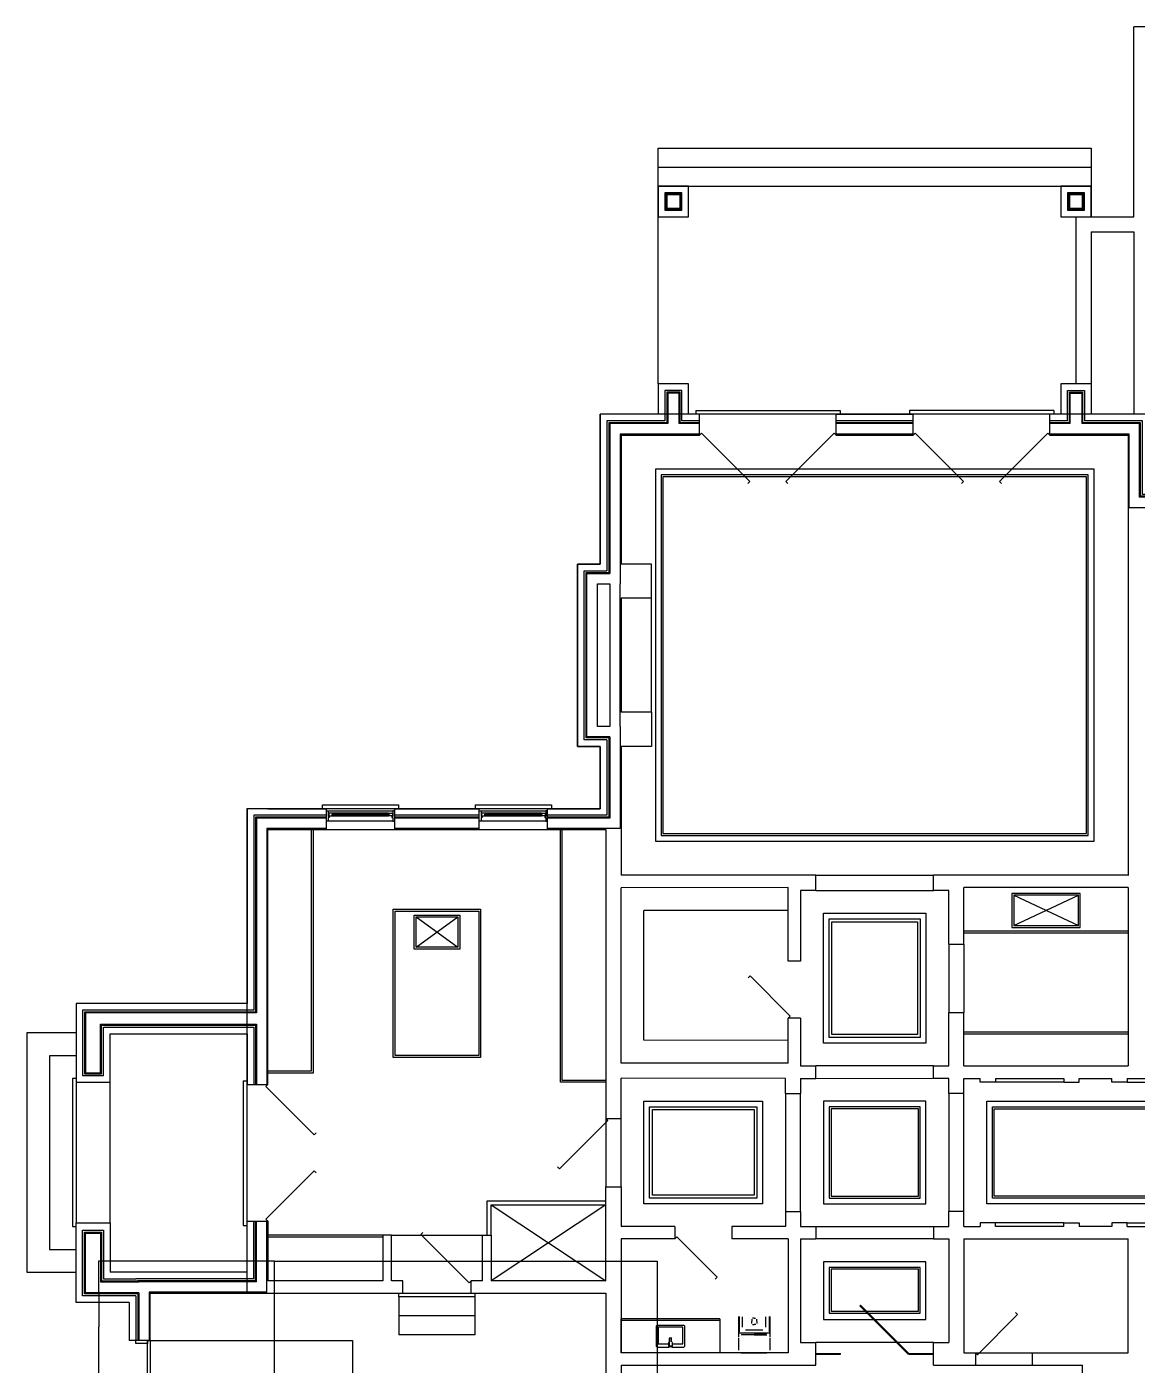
# Model space of a CAD drawing. Header units: metres. Extents: x -754 to 754, y 1 to 1180.
# Drawn here: x -754 to -169, y 475 to 1180 of the extents above; entities that cross this region are included whole.
import ezdxf

# ---------------------------------------------------------------- set-up
doc = ezdxf.new("R2010")
doc.units = ezdxf.units.M

msp = doc.modelspace()

# ---------------------------------------------------------------- linework, layer by layer
at = {"layer": 'Defpoints', "elevation": 0.34}
msp.add_lwpolyline([(-163, 975.83), (-452, 975.83), (-452, 896.91), (-464, 896.91), (-464, 800.91), (-452, 800.91), (-452, 768.08), (-638.1, 768.08), (-638.1, 524), (-638.1, 513), (-449, 513), (-449, 159.5), (-370, 159.5), (-370, 147.5), (-337.05, 114.55), (-277.94, 114.55), (-245, 147.5), (-245, 159.5), (-177, 159.5), (-177, 116.5), (-70, 116.5)], dxfattribs=at)
at = {"layer": 'FP-Above'}
for p, q in [((-338.5, 732.99, 0.34), (-276.5, 732.99, 0.34)), ((-338.5, 724.99, 0.34), (-276.5, 724.99, 0.34)), ((-353, 714.49, 0.34), (-429.01, 714.48, 0.34)), ((-429.01, 646.12, 0.34), (-429.01, 714.48, 0.34)), ((-268.5, 696.79, 0.34), (-268.5, 660.79, 0.34)), ((-260.5, 696.79, 0.34), (-260.5, 660.79, 0.34)), ((-353, 646.08, 0.34), (-429.01, 646.12, 0.34)), ((-276.5, 632.58, 0.34), (-338.5, 632.58, 0.34)), ((-728, 624, 0.34), (-728, 550, 0.34)), ((-338.5, 626.08, 0.34), (-276.5, 626.09, 0.34)), ((-207.88, 624.08, 0.34), (-243.88, 624.08, 0.34)), ((-174.63, 624.08, 0.34), (-138.63, 624.08, 0.34)), ((-354.5, 618.08, 0.34), (-354.5, 556, 0.34)), ((-346.5, 556, 0.34), (-346.5, 618.09, 0.34)), ((-268.5, 618.08, 0.34), (-268.5, 556, 0.34)), ((-260.5, 556, 0.34), (-260.5, 618.08, 0.34)), ((-449, 605, 0.34), (-449, 569, 0.34)), ((-441.01, 569, 0.34), (-441.01, 605, 0.34)), ((-441.01, 569, 0.34), (-441.01, 605, 0.34)), ((-207.88, 550, 0.34), (-243.88, 550, 0.34)), ((-174.63, 550, 0.34), (-138.63, 550, 0.34)), ((-174.63, 550, 0.34), (-138.63, 550, 0.34)), ((-338.5, 548, 0.34), (-276.5, 547.99, 0.34)), ((-276.5, 541.5, 0.34), (-338.5, 541.5, 0.34)), ((-276.5, 487, 0.34), (-338.5, 487, 0.34)), ((-254.5, 481.5, 0.34), (-254.5, 475, 0.34)), ((-224.5, 481.5, 0.34), (-224.5, 475, 0.34))]:
    msp.add_line(p, q, dxfattribs=at)
for points in [[(-423, 750.98), (-192, 750.98), (-192, 946.83), (-423, 946.83)], [(-420, 753.98), (-195, 753.98), (-195, 943.83), (-420, 943.83)], [(-419, 754.98), (-196, 754.98), (-196, 942.83), (-419, 942.83)], [(-334.5, 560), (-280.5, 560), (-280.5, 614.08), (-334.5, 614.08)], [(-134, 560), (-248.5, 560), (-248.5, 614.08), (-134, 614.08)], [(-331.5, 563), (-283.5, 563), (-283.5, 611.08), (-331.5, 611.08)], [(-330.5, 564), (-284.5, 564), (-284.5, 610.08), (-330.5, 610.08)], [(-137, 563), (-245.5, 563), (-245.5, 611.08), (-137, 611.08)], [(-138, 564), (-244.5, 564), (-244.5, 610.08), (-138, 610.08)]]:
    msp.add_lwpolyline(points, close=True, dxfattribs=at)
for points, elevation in [([(-334.5, 712.99), (-280.5, 712.99), (-280.5, 644.58), (-334.5, 644.58)], -0.04), ([(-331.5, 709.99), (-283.5, 709.99), (-283.5, 647.58), (-331.5, 647.58)], -0.04), ([(-330, 708.49), (-285, 708.49), (-285, 649.08), (-330, 649.08)], -0.04), ([(-429.01, 614.12), (-366.5, 614.12), (-366.5, 560), (-429.01, 560)], -0.02), ([(-426.01, 611.12), (-369.5, 611.12), (-369.5, 563), (-426.01, 563)], -0.02), ([(-424.51, 609.62), (-371, 609.62), (-371, 564.5), (-424.51, 564.5)], -0.02), ([(-334.5, 499), (-280.5, 499), (-280.5, 529.5), (-334.5, 529.5)], 0.34), ([(-331.5, 502.5), (-283.5, 502.5), (-283.5, 526.5), (-331.5, 526.5)], 0.34), ([(-330.5, 503.5), (-284.5, 503.5), (-284.5, 525.5), (-330.5, 525.5)], 0.34)]:
    msp.add_lwpolyline(points, close=True, dxfattribs=dict(at, elevation=elevation))
at = {"layer": 'FP-Above', "elevation": -0.31}
msp.add_lwpolyline([(-562, 543.5), (-514, 543.5)], dxfattribs=at)
at = {"layer": 'FP-Above'}
msp.add_lwpolyline([(-233.29, 502.71), (-232.23, 501.65), (-253.44, 480.44), (-254.5, 481.5)], dxfattribs=at)
at = {"layer": 'FP-Door'}
for p, q in [((-710, 550, 0.34), (-710, 624, 0.34)), ((-690.5, 488), (-582.5, 488)), ((-582.5, 488), (-582.5, 380))]:
    msp.add_line(p, q, dxfattribs=at)
for points in [[(-374.29, 939.38), (-373.23, 940.44), (-398.69, 965.89), (-399.75, 964.83)], [(-353.21, 939.38), (-354.27, 940.44), (-328.82, 965.89), (-327.76, 964.83)], [(-261.79, 939.38), (-260.73, 940.44), (-286.18, 965.89), (-287.24, 964.83)], [(-240.71, 939.38), (-241.77, 940.44), (-216.31, 965.89), (-215.25, 964.83)], [(-374.21, 679), (-373.15, 680.06), (-351.94, 658.84), (-353, 657.78)], [(-601.54, 597.34), (-602.6, 596.28), (-628.06, 621.73), (-627, 622.79)], [(-474.45, 579.53), (-473.39, 578.47), (-447.94, 603.93), (-449, 604.99)], [(-601.54, 576.25), (-602.6, 577.31), (-628.06, 551.85), (-627, 550.79)], [(-545.46, 544.96), (-546.52, 543.9), (-521.06, 518.44), (-520, 519.5)], [(-391.54, 520.31), (-390.48, 521.37), (-411.69, 542.58), (-412.75, 541.52)], [(-690.5, 488), (-690.5, 486.5), (-696.5, 486.5), (-696.5, 488)], [(-689, 488), (-689, 380), (-690.5, 380), (-690.5, 488)]]:
    msp.add_lwpolyline(points, dxfattribs=at)
at = {"layer": 'FP-Fixture'}
for p, q in [((-379.25, 500.66), (-379.25, 489.88)), ((-378.86, 500.64), (-378.86, 492.42)), ((-377.11, 494.98), (-377.11, 500.54)), ((-364.89, 494.98), (-364.89, 500.54)), ((-363.14, 500.64), (-363.14, 492.42)), ((-362.75, 500.66), (-362.75, 489.88)), ((-441.01, 481.5), (-441.01, 499.5)), ((-389.01, 499.5), (-441.01, 499.5)), ((-389.01, 498.5), (-441.01, 498.5)), ((-389.01, 499.5), (-389.01, 481.5)), ((-366.41, 493.47), (-375.6, 493.47)), ((-372.28, 499.27), (-372.37, 496.93)), ((-371.87, 496.42), (-371, 496.42)), ((-371, 499.76), (-371.79, 499.76)), ((-371, 499.76), (-370.22, 499.76)), ((-370.13, 496.42), (-371, 496.42)), ((-369.72, 499.27), (-369.63, 496.93)), ((-379.27, 489.48), (-379.26, 483.01)), ((-378.54, 492.05), (-378.54, 491.69)), ((-378.48, 492.04), (-363.52, 492.04)), ((-378.1, 491.69), (-378.1, 492.04)), ((-371, 490.99), (-377.75, 490.99)), ((-377.53, 491.13), (-371, 491.13)), ((-364.47, 491.13), (-371, 491.13)), ((-371, 490.99), (-364.25, 490.99)), ((-363.91, 491.69), (-363.91, 492.04)), ((-363.47, 492.05), (-363.47, 491.69)), ((-362.73, 489.48), (-362.74, 483.01)), ((-389.01, 481.5), (-441.01, 481.5)), ((-415.26, 484.75), (-415.26, 485)), ((-414.76, 484.75), (-414.76, 485)), ((-377.74, 481.5), (-364.26, 481.5))]:
    msp.add_line(p, q, dxfattribs=at)
for points in [[(-414.26, 484.5), (-408.01, 484.5), (-407.51, 485), (-407.51, 495.5), (-408.01, 496), (-422.01, 496), (-422.51, 495.5), (-422.51, 485), (-422.01, 484.5), (-415.76, 484.5)], [(-414.01, 486.25), (-408.51, 486.25), (-408.51, 495), (-421.51, 495), (-421.51, 486.25), (-416.01, 486.25)], [(-415.76, 487), (-416.01, 487), (-416.01, 485), (-414.01, 485), (-414.01, 487), (-414.26, 487)], [(-414.26, 489.25), (-415.76, 489.25), (-415.76, 485.25), (-414.26, 485.25)], [(-414.51, 487.25), (-414.51, 489.25), (-415.51, 489.25), (-415.51, 487.25)], [(-414.26, 484.5), (-414.26, 484.75), (-415.76, 484.75), (-415.76, 484.5)]]:
    msp.add_lwpolyline(points, dxfattribs=at)
at = {"layer": 'FP-Furniture'}
for p, q in [((-425, 818.91, 0.34), (-425, 878.91, 0.34)), ((-234.25, 706.5, 0.34), (-200.25, 722.5, 0.34)), ((-234.25, 722.5, 0.34), (-200.25, 706.5, 0.34)), ((-549, 711.08, 0.68), (-527, 695.08, 0.68)), ((-549, 695.08, 0.68), (-527, 711.08, 0.68))]:
    msp.add_line(p, q, dxfattribs=at)
for points, elevation in [([(-235.25, 705.5), (-199.25, 705.5), (-199.25, 723.5), (-235.25, 723.5)], -0.07), ([(-234.25, 706.5), (-200.25, 706.5), (-200.25, 722.5), (-234.25, 722.5)], -0.07), ([(-550, 712.08), (-526, 712.08), (-526, 694.08), (-550, 694.08)], 0.34), ([(-549, 711.08), (-527, 711.08), (-527, 695.08), (-549, 695.08)], 0.34)]:
    msp.add_lwpolyline(points, close=True, dxfattribs=dict(at, elevation=elevation))
at = {"layer": 'FP-Mill'}
msp.add_line((-260.5, 649.58, 0.34), (-174, 649.58, 0.34), dxfattribs=at)
for points, elevation in [([(-627, 630), (-604, 630), (-604, 757.08)], 0.34), ([(-556.25, 757.08), (-556.25, 757.08)], -0.31), ([(-449, 625), (-472, 625), (-472, 757.08)], 0.3), ([(-174, 703.5), (-260.5, 703.5)], -0.07)]:
    msp.add_lwpolyline(points, dxfattribs=dict(at, elevation=elevation))
at = {"layer": 'FP-Mill', "elevation": 0.34}
msp.add_lwpolyline([(-560, 714.08), (-516, 714.08), (-516, 638.08), (-560, 638.08)], close=True, dxfattribs=at)
at = {"layer": 'FP-Mill'}
msp.add_lwpolyline([(-566.5, 542.5), (-627, 542.5)], dxfattribs=at)
at = {"layer": 'FP-Proposed Wall'}
for p, q in [((-193.5, 991.83, 0.34), (-209.5, 991.83, 0.34)), ((-193.5, 991.83, 0.34), (-193.5, 975.83, 0.34)), ((-452, 896.91, 0.34), (-452, 975.83, 0.34)), ((-421.5, 975.83, 0.34), (-452, 975.83, 0.34)), ((-399.75, 975.83, 0.34), (-405.5, 975.83, 0.34)), ((-399.75, 964.83, 0.34), (-399.75, 975.83, 0.34)), ((-327.76, 964.83, 0.34), (-327.76, 975.83, 0.34)), ((-327.76, 975.83, 0.34), (-287.25, 975.83, 0.34)), ((-287.24, 964.83, 0.34), (-287.24, 975.83, 0.34)), ((-215.25, 964.83, 0.34), (-215.25, 975.83, 0.34)), ((-209.5, 975.83, 0.34), (-215.25, 975.83, 0.34)), ((-163, 975.83, 0.34), (-193.5, 975.83, 0.34)), ((-441, 964.83, 0.34), (-441, 896.91, 0.34)), ((-441, 964.83, 0.34), (-399.75, 964.83, 0.34)), ((-327.76, 964.83, 0.34), (-287.25, 964.83, 0.34)), ((-215.25, 964.83, 0.34), (-174, 964.83, 0.34)), ((-174, 964.83, 0.34), (-174, 732.9, 0.34)), ((-425, 896.91, 0.34), (-441, 896.91, 0.34)), ((-425, 878.91, 0.34), (-425, 896.91, 0.34)), ((-441, 878.91, 0.34), (-441, 818.91, 0.34)), ((-425, 878.91, 0.34), (-441, 878.91, 0.34)), ((-425, 818.91, 0.34), (-441, 818.91, 0.34)), ((-425, 818.91, 0.34), (-425, 800.91, 0.34)), ((-452, 768.08, 0.34), (-452, 800.91, 0.34)), ((-441, 800.91, 0.34), (-441, 732.98, 0.34)), ((-425, 800.91, 0.34), (-441, 800.91, 0.34)), ((-638, 768.08, 0.34), (-638, 665.5, 0.34)), ((-627, 768.08, 0.34), (-638, 768.08, 0.34)), ((-627, 768.08, 0.34), (-596.25, 768.08, 0.34)), ((-596.25, 757.08, 0.34), (-596.25, 768.08, 0.34)), ((-560.25, 757.08, 0.34), (-560.25, 768.08, 0.34)), ((-560.25, 768.08, 0.34), (-515.75, 768.08, 0.34)), ((-515.75, 757.08, 0.34), (-515.75, 768.08, 0.34)), ((-479.75, 757.08, 0.34), (-479.75, 768.08, 0.34)), ((-479.75, 768.08, 0.34), (-452, 768.08, 0.34)), ((-627, 757.08, 0.34), (-596.25, 757.08, 0.34)), ((-627, 622.79, 0.34), (-627, 757.08, 0.34)), ((-560.25, 757.08, 0.34), (-515.75, 757.08, 0.34)), ((-479.75, 757.08, 0.34), (-449, 757.08, 0.34)), ((-449, 757.08, 0.34), (-449, 605, 0.34)), ((-353, 726.49, 0.34), (-441.01, 726.48, 0.34)), ((-441.01, 634.12, 0.34), (-441.01, 726.48, 0.34)), ((-338.5, 732.99, 0.34), (-441, 732.98, 0.34)), ((-353, 687.79, 0.34), (-353, 726.49, 0.34)), ((-338.5, 724.99, 0.34), (-338.5, 732.99, 0.34)), ((-276.5, 724.99, 0.34), (-276.5, 733, 0.34)), ((-174, 733, 0.34), (-276.5, 733, 0.34)), ((-260.5, 696.79, 0.34), (-260.5, 726.5, 0.34)), ((-174, 726.5, 0.34), (-260.5, 726.5, 0.34)), ((-174, 733, 0.34), (-174, 732.97, 0.34)), ((-174, 726.5, 0.34), (-174, 632.58, 0.34)), ((-346.5, 724.99, 0.34), (-346.5, 687.79, 0.34)), ((-338.5, 724.99, 0.34), (-346.5, 724.99, 0.34)), ((-268.5, 725, 0.34), (-276.5, 725, 0.34)), ((-268.5, 696.79, 0.34), (-268.5, 725, 0.34)), ((-441.01, 714.48, 0.34), (-441.01, 714.48, 0.34)), ((-268.5, 696.79, 0.34), (-260.5, 696.79, 0.34)), ((-346.5, 687.79, 0.34), (-353, 687.79, 0.34)), ((-728, 665.5, 0.34), (-728, 624, 0.34)), ((-638, 665.5, 0.34), (-728, 665.5, 0.34)), ((-353, 634.08, 0.34), (-353, 657.79, 0.34)), ((-346.5, 657.79, 0.34), (-353, 657.78, 0.34)), ((-346.5, 657.79, 0.34), (-346.5, 632.58, 0.34)), ((-268.5, 660.79, 0.34), (-260.5, 660.79, 0.34)), ((-268.5, 632.58, 0.34), (-268.5, 660.79, 0.34)), ((-260.5, 632.58, 0.34), (-260.5, 660.79, 0.34)), ((-710, 649.58, 0.34), (-638, 649.58, 0.34)), ((-710, 624, 0.34), (-710, 649.5, 0.34)), ((-638, 649.58, 0.34), (-638, 622.79, 0.34)), ((-353, 634.08, 0.34), (-441.01, 634.12, 0.34)), ((-346.5, 632.58, 0.34), (-338.5, 632.58, 0.34)), ((-338.5, 626.08, 0.34), (-338.5, 632.58, 0.34)), ((-276.5, 626.08, 0.34), (-276.5, 632.58, 0.34)), ((-276.5, 632.58, 0.34), (-268.5, 632.58, 0.34)), ((-260.5, 632.58, 0.34), (-174, 632.58, 0.34)), ((-728, 624, 0.34), (-710, 624, 0.34)), ((-638, 622.79, 0.34), (-627, 622.79, 0.34)), ((-441.01, 605, 0.34), (-441.01, 626.12, 0.34)), ((-354.5, 626.08, 0.34), (-441.01, 626.12, 0.34)), ((-354.5, 618.09, 0.34), (-354.5, 626.08, 0.34)), ((-346.5, 626.08, 0.34), (-346.5, 618.09, 0.34)), ((-346.5, 626.08, 0.34), (-338.5, 626.08, 0.34)), ((-268.5, 626.08, 0.34), (-276.5, 626.08, 0.34)), ((-268.5, 618.08, 0.34), (-268.5, 626.08, 0.34)), ((-260.5, 618.08, 0.34), (-260.5, 626.08, 0.34)), ((-260.5, 626.08, 0.34), (-251.88, 626.08, 0.34)), ((-251.88, 624.08, 0.34), (-251.88, 626.08, 0.34)), ((-243.88, 624.08, 0.34), (-251.88, 624.08, 0.34)), ((-243.88, 626.08, 0.34), (-243.88, 624.08, 0.34)), ((-243.88, 626.08, 0.34), (-207.88, 626.08, 0.34)), ((-207.88, 626.08, 0.34), (-207.88, 624.08, 0.34)), ((-207.88, 624.08, 0.34), (-199.88, 624.08, 0.34)), ((-199.88, 624.08, 0.34), (-199.88, 626.08, 0.34)), ((-199.88, 626.08, 0.34), (-182.63, 626.08, 0.34)), ((-182.63, 624.08, 0.34), (-182.63, 626.08, 0.34)), ((-174.63, 624.08, 0.34), (-182.63, 624.08, 0.34)), ((-174.63, 626.08, 0.34), (-174.63, 624.08, 0.34)), ((-174.63, 626.08, 0.34), (-138.63, 626.08, 0.34)), ((-354.5, 618.09, 0.34), (-346.5, 618.09, 0.34)), ((-260.5, 618.08, 0.34), (-268.5, 618.08, 0.34)), ((-449, 605, 0.34), (-441.01, 605, 0.34)), ((-449, 519.5, 0.34), (-449, 569, 0.34)), ((-449, 569, 0.34), (-441.01, 569, 0.34)), ((-441.01, 569, 0.34), (-441.01, 548.02, 0.34)), ((-728, 508.08, 0.34), (-728, 550, 0.34)), ((-728, 550, 0.34), (-710, 550, 0.34)), ((-710, 550, 0.34), (-710, 524, 0.34)), ((-638, 524, 0.34), (-638, 550.79, 0.34)), ((-638, 550.79, 0.34), (-627, 550.79, 0.34)), ((-627, 550.79, 0.34), (-627, 519.5, 0.34)), ((-354.5, 556, 0.34), (-346.5, 556, 0.34)), ((-354.5, 556, 0.34), (-354.5, 548, 0.34)), ((-346.5, 556, 0.34), (-346.5, 548, 0.34)), ((-268.5, 548, 0.34), (-268.5, 556, 0.34)), ((-260.5, 556, 0.34), (-268.5, 556, 0.34)), ((-260.5, 548, 0.34), (-260.5, 556, 0.34)), ((-251.88, 550, 0.34), (-251.88, 548, 0.34)), ((-243.88, 550, 0.34), (-251.88, 550, 0.34)), ((-243.88, 548, 0.34), (-243.88, 550, 0.34)), ((-207.88, 548, 0.34), (-207.88, 550, 0.34)), ((-207.88, 550, 0.34), (-199.88, 550, 0.34)), ((-199.88, 550, 0.34), (-199.88, 548, 0.34)), ((-182.63, 550, 0.34), (-182.63, 548, 0.34)), ((-174.63, 550, 0.34), (-182.63, 550, 0.34)), ((-174.63, 548, 0.34), (-174.63, 550, 0.34)), ((-566.5, 543.5, 0.34), (-566.5, 519.5, 0.34)), ((-562, 543.5, 0.34), (-566.5, 543.5, 0.34)), ((-562, 519.5, 0.34), (-562, 543.5, 0.34)), ((-514, 519.5, 0.34), (-514, 543.5, 0.34)), ((-514, 543.5, 0.34), (-509.5, 543.5, 0.34)), ((-509.5, 543.5, 0.34), (-509.5, 519.5, 0.34)), ((-412.75, 548.02, 0.34), (-441.01, 548.02, 0.34)), ((-412.75, 548.02, 0.34), (-412.75, 541.52, 0.34)), ((-382.75, 548.01, 0.34), (-382.75, 541.52, 0.34)), ((-354.5, 548, 0.34), (-382.75, 548.01, 0.34)), ((-346.5, 548, 0.34), (-338.5, 548, 0.34)), ((-338.5, 548, 0.34), (-338.5, 541.5, 0.34)), ((-276.5, 548, 0.34), (-276.5, 541.5, 0.34)), ((-276.5, 548, 0.34), (-268.5, 548, 0.34)), ((-260.5, 548, 0.34), (-251.88, 548, 0.34)), ((-207.88, 548, 0.34), (-243.88, 548, 0.34)), ((-182.63, 548, 0.34), (-199.88, 548, 0.34)), ((-174.63, 548, 0.34), (-138.63, 548, 0.34)), ((-441.01, 541.52, 0.34), (-441.01, 481.5, 0.34)), ((-412.75, 541.52, 0.34), (-441.01, 541.52, 0.34)), ((-353, 541.5, 0.34), (-382.75, 541.51, 0.34)), ((-353, 541.5, 0.34), (-353, 481.5, 0.34)), ((-346.5, 541.5, 0.34), (-346.5, 487, 0.34)), ((-346.5, 541.5, 0.34), (-338.5, 541.5, 0.34)), ((-276.5, 541.5, 0.34), (-268.5, 541.5, 0.34)), ((-268.5, 541.5, 0.34), (-268.5, 487, 0.34)), ((-260.5, 541.5, 0.34), (-260.5, 481.5, 0.34)), ((-260.5, 541.5, 0.34), (-174, 541.5, 0.34)), ((-174, 481.5, 0.34), (-174, 541.5, 0.34)), ((-638, 524, 0.34), (-710, 524, 0.34)), ((-566.5, 519.5, 0.34), (-627, 519.5, 0.34)), ((-556, 519.5, 0.34), (-562, 519.5, 0.34)), ((-556, 513, 0.34), (-556, 519.5, 0.34)), ((-514, 519.5, 0.34), (-520, 519.5, 0.34)), ((-520, 513, 0.34), (-520, 519.5, 0.34)), ((-449, 519.5, 0.34), (-509.5, 519.5, 0.34)), ((-700, 508.08, 0.34), (-728, 508.08, 0.34)), ((-700, 508.08, 0.34), (-700, 488, 0.34)), ((-689, 488, 0.34), (-689, 513, 0.34)), ((-689, 513, 0.34), (-556, 513, 0.34)), ((-520, 513, 0.34), (-449, 513, 0.34)), ((-449, 513, 0.34), (-449, 103, 0.34)), ((-689, 488, 0.34), (-700, 488, 0.34)), ((-346.5, 487, 0.34), (-338.5, 487, 0.34)), ((-338.5, 475, 0.34), (-338.5, 487, 0.34)), ((-276.5, 475, 0.34), (-276.5, 487, 0.34)), ((-276.5, 487, 0.34), (-268.5, 487, 0.34)), ((-353, 481.5, 0.34), (-441.01, 481.5, 0.34)), ((-260.5, 481.5, 0.34), (-174, 481.5, 0.34)), ((-441.01, 475, 0.34), (-441.01, 331, 0.34)), ((-441.01, 475, 0.34), (-338.5, 475, 0.34)), ((-276.5, 475, 0.34), (-198, 475, 0.34)), ((-198, 463, 0.34), (-198, 475, 0.34))]:
    msp.add_line(p, q, dxfattribs=at)
at = {"layer": 'FP-Proposed Wall', "elevation": 0.34}
for points in [[(-421.5, 1079.83), (-405.5, 1079.83), (-405.5, 1095.83), (-421.5, 1095.83)], [(-209.5, 1079.83), (-193.5, 1079.83), (-193.5, 1095.83), (-209.5, 1095.83)]]:
    msp.add_lwpolyline(points, close=True, dxfattribs=at)
for points in [[(-405.5, 975.83), (-405.5, 991.83), (-421.5, 991.83), (-421.5, 975.83)], [(-209.5, 991.83), (-209.5, 975.83)], [(-452, 800.91), (-464, 800.91), (-464, 896.91), (-452, 896.91)]]:
    msp.add_lwpolyline(points, dxfattribs=at)
at = {"layer": 'FP-Roof', "color": 1}
for p, q in [((-716.23, 529.84), (-716, 495.17)), ((-623.51, 529.84), (-716.23, 529.84)), ((-623.51, 171.16), (-623.51, 529.84)), ((-623.51, 529.84), (-422, 529.84)), ((-422, 529.84), (-422, 201.06)), ((-716, 78.67), (-716, 495.17))]:
    msp.add_line(p, q, dxfattribs=at)
at = {"layer": 'FP-Stair'}
for p, q in [((-171, 1079.83, 0.34), (-171, 1179.83, 0.34)), ((-163, 1179.83, 0.34), (-171, 1179.83, 0.34)), ((-201.5, 1079.83, 0.34), (-201.5, 991.83, 0.34)), ((-193.5, 1079.83, 0.34), (-171, 1079.83, 0.34)), ((-193.5, 1071.83, 0.34), (-193.5, 991.83, 0.34)), ((-193.5, 1071.83, 0.34), (-171, 1071.83, 0.34)), ((-171, 1071.83, 0.34), (-171, 975.83, 0.34)), ((-558, 511.01, 0.34), (-558, 491.01, 0.34)), ((-518, 511.01, 0.34), (-518, 491.01, 0.34))]:
    msp.add_line(p, q, dxfattribs=at)
for points, elevation in [([(-421.5, 1105.83), (-421.5, 1115.83), (-193.58, 1115.83), (-193.58, 1095.83)], -0.34), ([(-640, 624.79), (-640, 548.66), (-638, 548.66)], 1.51), ([(-640, 624.79), (-638, 624.79)], -0.49), ([(-518, 513.01), (-518, 511.01), (-558, 511.01), (-558, 513.01)], 0.03), ([(-518, 501.01), (-558, 501.01)], 0.03), ([(-518, 491.01), (-558, 491.01)], 0.03)]:
    msp.add_lwpolyline(points, dxfattribs=dict(at, elevation=elevation))
for points in [[(-421.5, 1095.83), (-421.5, 1105.83), (-193.5, 1105.83), (-193.5, 1095.83)], [(-421.5, 991.83), (-421.5, 1095.83), (-193.5, 1095.83), (-193.5, 1079.83)], [(-401.75, 977.83), (-401.75, 975.83)], [(-401.75, 977.83), (-325.76, 977.83), (-325.76, 975.83)], [(-213.25, 977.83), (-289.24, 977.83), (-289.24, 975.83)], [(-213.25, 977.83), (-213.25, 975.83)], [(-728, 650), (-754, 650), (-754, 524), (-728, 524)], [(-728, 638), (-742, 638), (-742, 536), (-728, 536)], [(-728, 626), (-730, 626), (-730, 548), (-728, 548)]]:
    msp.add_lwpolyline(points, dxfattribs=at)
at = {"layer": 'FP-Wall Detail'}
for p, q in [((-260.5, 650.58, 0.34), (-174, 650.58, 0.34)), ((-325.5, 480.75, 0.34), (-325.5, 481.25, 0.34)), ((-289.5, 480.75, 0.34), (-289.5, 481.25, 0.34))]:
    msp.add_line(p, q, dxfattribs=at)
for points, elevation in [([(-418, 1083.33), (-409, 1083.33), (-409, 1092.33), (-418, 1092.33)], 0.34), ([(-417.5, 1083.83), (-409.5, 1083.83), (-409.5, 1091.83), (-417.5, 1091.83)], 0.34), ([(-417, 1084.33), (-410, 1084.33), (-410, 1091.33), (-417, 1091.33)], 0.34), ([(-206, 1083.33), (-197, 1083.33), (-197, 1092.33), (-206, 1092.33)], 0.34), ([(-205.5, 1083.83), (-197.5, 1083.83), (-197.5, 1091.83), (-205.5, 1091.83)], 0.34), ([(-205, 1084.33), (-198, 1084.33), (-198, 1091.33), (-205, 1091.33)], 0.34), ([(-441.5, 886.41), (-441.5, 886.41)], 0.34), ([(-441.5, 811.41), (-441.5, 811.41)], 0.34), ([(-561, 715.08), (-515, 715.08), (-515, 637.08), (-561, 637.08)], 0.34), ([(-315.31, 506.35), (-289.85, 480.9), (-289.5, 481.25), (-314.96, 506.71)], 0.31)]:
    msp.add_lwpolyline(points, close=True, dxfattribs=dict(at, elevation=elevation))
for points, elevation in [([(-409, 972.33), (-409, 988.33), (-418, 988.33), (-418, 972.33)], 0.34), ([(-410, 971.33), (-410, 987.33), (-417, 987.33), (-417, 971.33)], 0.34), ([(-410.5, 970.83), (-410.5, 986.83), (-416.5, 986.83), (-416.5, 970.83)], 0.34), ([(-206, 972.33), (-206, 988.33), (-197, 988.33), (-197, 972.33)], 0.34), ([(-205, 971.33), (-205, 987.33), (-198, 987.33), (-198, 971.33)], 0.34), ([(-204.5, 970.83), (-204.5, 986.83), (-198.5, 986.83), (-198.5, 970.83)], 0.34), ([(-418, 972.33), (-448.5, 972.33), (-448.5, 893.41)], 0.34), ([(-417, 971.33), (-447.5, 971.33), (-447.5, 892.41)], 0.34), ([(-416.5, 970.83), (-447, 970.83), (-447, 891.91)], 0.34), ([(-399.75, 970.83), (-410.5, 970.83)], 0.34), ([(-399.75, 971.33), (-410, 971.33)], 0.34), ([(-399.75, 972.33), (-409, 972.33)], 0.34), ([(-287.24, 972.33), (-327.76, 972.33)], 0.34), ([(-287.24, 971.33), (-327.76, 971.33)], 0.34), ([(-287.24, 970.83), (-327.76, 970.83)], 0.34), ([(-206, 972.33), (-215.25, 972.33)], 0.34), ([(-205, 971.33), (-215.25, 971.33)], 0.34), ([(-204.5, 970.83), (-215.25, 970.83)], 0.34), ([(-108, 932.08), (-168, 932.08), (-168, 970.83), (-198.5, 970.83)], 0.34), ([(-108, 932.58), (-167.5, 932.58), (-167.5, 971.33), (-198, 971.33)], 0.34), ([(-108, 933.58), (-166.5, 933.58), (-166.5, 972.33), (-197, 972.33)], 0.34), ([(-399.75, 965.33), (-441.5, 965.33), (-441.5, 886.41)], 0.34), ([(-287.24, 965.33), (-327.76, 965.33)], 0.34), ([(-108, 926.58), (-173.5, 926.58), (-173.5, 965.33), (-215.25, 965.33)], 0.34), ([(-448.5, 804.41), (-460.5, 804.41), (-460.5, 893.41), (-448.5, 893.41)], 0.34), ([(-447.5, 805.41), (-459.5, 805.41), (-459.5, 892.41), (-447.5, 892.41)], 0.34), ([(-447, 805.91), (-459, 805.91), (-459, 891.91), (-447, 891.91)], 0.34), ([(-447, 811.41), (-453.5, 811.41), (-453.5, 886.41), (-447, 886.41)], 0.34), ([(-447, 886.41), (-447, 811.41)], 0.34), ([(-441.5, 811.41), (-441.5, 886.41)], 0.34), ([(-441.5, 811.41), (-441.5, 757.58), (-479.75, 757.58)], 0.34), ([(-447, 805.91), (-447, 763.08), (-479.75, 763.08)], 0.34), ([(-447.5, 805.41), (-447.5, 763.58), (-479.75, 763.58)], 0.34), ([(-448.5, 804.41), (-448.5, 764.58), (-479.75, 764.58)], 0.34), ([(-596.25, 764.58), (-634.5, 764.58), (-634.5, 665.5), (-634.5, 662)], 0.34), ([(-596.25, 763.58), (-633.5, 763.58), (-633.5, 665.5), (-633.5, 661)], 0.34), ([(-596.25, 763.08), (-633, 763.08), (-633, 665.5), (-633, 660.5)], 0.34), ([(-515.75, 764.58), (-560.25, 764.58)], 0.34), ([(-515.75, 763.58), (-560.25, 763.58)], 0.34), ([(-515.75, 763.08), (-560.25, 763.08)], 0.34), ([(-596.25, 757.58), (-627.5, 757.58), (-627.5, 665.5), (-627.5, 622.79)], 0.34), ([(-627, 629), (-603, 629), (-603, 757.08)], 0.34), ([(-515.75, 757.58), (-560.25, 757.58)], 0.34), ([(-557.25, 757.08), (-557.25, 757.08)], -0.31), ([(-449, 624), (-473, 624), (-473, 757.08)], 0.3), ([(-174, 702.5), (-260.5, 702.5)], -0.07), ([(-634.5, 662), (-724.59, 662), (-724.59, 627.5), (-713.59, 627.5), (-713.59, 653.08), (-634.5, 653.08)], 0.34), ([(-633.5, 661), (-723.59, 661), (-723.59, 628.5), (-714.59, 628.5), (-714.59, 654.08), (-633.5, 654.08)], 0.34), ([(-633, 660.5), (-723.09, 660.5), (-723.09, 629), (-715.09, 629), (-715.09, 654.58), (-633, 654.58)], 0.34), ([(-634.5, 653.08), (-634.5, 622.79)], 0.34), ([(-633.5, 654.08), (-633.5, 622.79)], 0.34), ([(-633, 654.58), (-633, 622.79)], 0.34), ([(-634.5, 520.5), (-634.5, 550.79)], 0.34), ([(-633.5, 519.5), (-633.5, 550.79)], 0.34), ([(-633, 519), (-633, 550.79)], 0.34), ([(-627.5, 513.5), (-627.5, 550.79)], 0.34), ([(-696.5, 511.58), (-724.59, 511.58), (-724.59, 546.08), (-713.59, 546.08), (-713.59, 520.5), (-696.5, 520.5)], 0.34), ([(-695.5, 512.58), (-723.59, 512.58), (-723.59, 545.08), (-714.59, 545.08), (-714.59, 519.5), (-695.5, 519.5)], 0.34), ([(-695, 513.08), (-723.09, 513.08), (-723.09, 544.58), (-715.09, 544.58), (-715.09, 519), (-695, 519)], 0.34), ([(-634.5, 520.5), (-696.5, 520.5)], 0.34), ([(-633.5, 519.5), (-695.5, 519.5)], 0.34), ([(-633, 519), (-695, 519)], 0.34), ([(-696.5, 511.58), (-696.5, 488)], 0.34), ([(-695.5, 512.58), (-695.5, 488)], 0.34), ([(-695, 513.08), (-695, 488)], 0.34), ([(-627.5, 513.5), (-689.5, 513.5), (-689.5, 488)], 0.34), ([(-338.5, 481.25), (-325.5, 481.25)], 0.31), ([(-338.5, 480.75), (-325.5, 480.75)], 0.31), ([(-289.5, 481.25), (-276.5, 481.25)], 0.31), ([(-289.5, 480.75), (-276.5, 480.75)], 0.31)]:
    msp.add_lwpolyline(points, dxfattribs=dict(at, elevation=elevation))
for points in [[(-511.5, 543.5), (-511.5, 561.5), (-449, 561.5)], [(-509.5, 559.5), (-449, 519.5)], [(-449, 559.5), (-509.5, 519.5)], [(-509.5, 543.5), (-509.5, 559.5), (-449, 559.5)], [(-566.5, 543.5), (-627, 543.5)]]:
    msp.add_lwpolyline(points, dxfattribs=at)
at = {"layer": 'FP-Wall Tag', "elevation": 0.34}
msp.add_lwpolyline([(-627, 622.79), (-627, 622.79)], dxfattribs=at)
at = {"layer": 'FP-Window'}
for p, q in [((-598.25, 768.08), (-598.25, 770.08)), ((-598.25, 770.08), (-558.25, 770.08)), ((-558.25, 770.08), (-558.25, 768.08)), ((-517.75, 768.08), (-517.75, 770.08)), ((-517.75, 770.08), (-477.75, 770.08)), ((-477.75, 770.08), (-477.75, 768.08)), ((-595.25, 766.98), (-561.25, 766.98)), ((-561.25, 761.48), (-595.25, 761.48)), ((-593.25, 764.73), (-593.25, 765.23)), ((-593, 765.73), (-592.75, 765.48)), ((-563.5, 765.73), (-593, 765.73)), ((-593, 764.23), (-592.75, 764.48)), ((-593, 764.23), (-563.5, 764.23)), ((-592.75, 765.48), (-592.75, 765.35)), ((-592.75, 764.6), (-592.75, 764.48)), ((-563.5, 765.73), (-563.75, 765.48)), ((-563.75, 765.48), (-563.75, 765.35)), ((-563.75, 764.6), (-563.75, 764.48)), ((-563.5, 764.23), (-563.75, 764.48)), ((-563.25, 764.73), (-563.25, 765.23)), ((-514.75, 766.98), (-480.75, 766.98)), ((-480.75, 761.48), (-514.75, 761.48)), ((-512.75, 764.73), (-512.75, 765.23)), ((-512.5, 765.73), (-512.25, 765.48)), ((-483, 765.73), (-512.5, 765.73)), ((-512.5, 764.23), (-512.25, 764.48)), ((-512.5, 764.23), (-483, 764.23)), ((-512.25, 765.48), (-512.25, 765.35)), ((-512.25, 764.6), (-512.25, 764.48)), ((-483, 765.73), (-483.25, 765.48)), ((-483.25, 765.48), (-483.25, 765.35)), ((-483.25, 764.6), (-483.25, 764.48)), ((-483, 764.23), (-483.25, 764.48)), ((-482.75, 764.73), (-482.75, 765.23)), ((-596.25, 757.08), (-560.25, 757.08)), ((-560.25, 757.08), (-560.25, 757.08)), ((-515.75, 757.08), (-479.75, 757.08)), ((-479.75, 757.08), (-479.75, 757.08))]:
    msp.add_line(p, q, dxfattribs=at)
for points in [[(-596.25, 766.98), (-595.25, 766.98), (-595.25, 763.98), (-594.75, 763.98), (-594.75, 763.48), (-595.25, 763.48), (-595.25, 761.48), (-596.25, 761.48), (-596.25, 766.98)], [(-593, 765.73), (-595, 765.73), (-595, 764.23), (-593, 764.23)], [(-593.25, 765.35), (-563.25, 765.35), (-563.25, 765.23), (-593.25, 765.23)], [(-593.25, 764.6), (-563.25, 764.6), (-563.25, 764.73), (-593.25, 764.73)], [(-563.5, 765.73), (-561.5, 765.73), (-561.5, 764.23), (-563.5, 764.23)], [(-560.25, 766.98), (-561.25, 766.98), (-561.25, 763.98), (-561.75, 763.98), (-561.75, 763.48), (-561.25, 763.48), (-561.25, 761.48), (-560.25, 761.48), (-560.25, 766.98)], [(-515.75, 766.98), (-514.75, 766.98), (-514.75, 763.98), (-514.25, 763.98), (-514.25, 763.48), (-514.75, 763.48), (-514.75, 761.48), (-515.75, 761.48), (-515.75, 766.98)], [(-512.5, 765.73), (-514.5, 765.73), (-514.5, 764.23), (-512.5, 764.23)], [(-512.75, 765.35), (-482.75, 765.35), (-482.75, 765.23), (-512.75, 765.23)], [(-512.75, 764.6), (-482.75, 764.6), (-482.75, 764.73), (-512.75, 764.73)], [(-483, 765.73), (-481, 765.73), (-481, 764.23), (-483, 764.23)], [(-479.75, 766.98), (-480.75, 766.98), (-480.75, 763.98), (-481.25, 763.98), (-481.25, 763.48), (-480.75, 763.48), (-480.75, 761.48), (-479.75, 761.48), (-479.75, 766.98)]]:
    msp.add_lwpolyline(points, dxfattribs=at)

doc.saveas('drawing.dxf')
